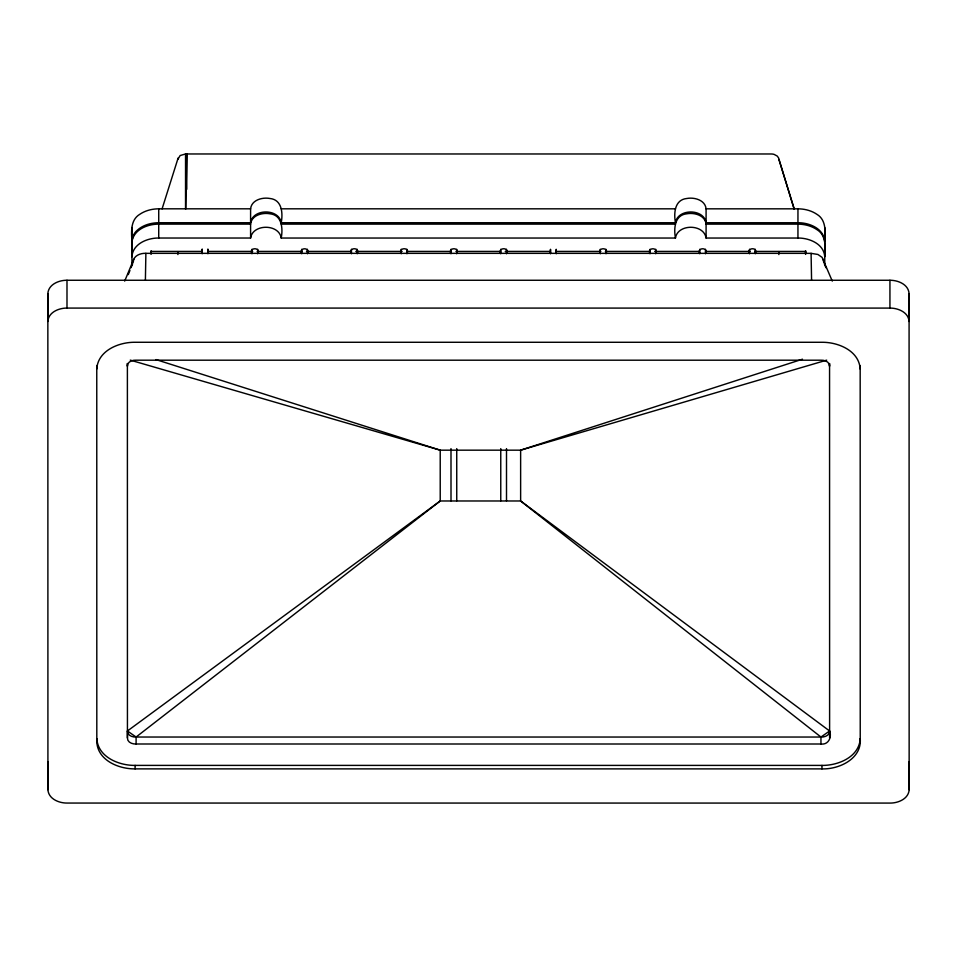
<?xml version="1.0" encoding="UTF-8"?>
<svg xmlns="http://www.w3.org/2000/svg" width="957" height="957" viewBox="0 0 957 957"><rect width="100%" height="100%" fill="white"/><g stroke="black" fill="none" stroke-linecap="round" stroke-linejoin="round"><path stroke-width="1.44" d="M47.85 293.632L47.85 321.456C48.388 312.245 58.927 307.963 66.99 308.082L889.938 308.094C898.001 307.987 908.528 312.269 909.078 321.48L909.078 293.643C908.54 284.432 898.001 280.162 889.938 280.269L66.99 280.257C58.927 280.138 48.388 284.42 47.85 293.632L47.922 789.681C48.46 798.892 58.999 803.174 67.062 803.055L890.01 803.079C898.073 803.186 908.612 798.904 909.15 789.692L909.15 761.868L908.983 763.614M47.922 789.681L47.922 761.856L48.089 763.602M66.99 308.082L66.99 280.257M96.813 742.118L96.824 738.637C97.901 757.059 118.967 765.624 135.104 765.397L821.967 765.409C838.093 765.636 859.159 757.071 860.235 738.66C862.006 758.757 839.181 769.452 821.955 768.89L135.104 768.878C118.967 769.105 97.901 760.54 96.813 742.118L96.765 365.538L96.765 369.019C97.841 350.597 118.907 342.044 135.033 342.271L821.896 342.283C838.021 342.056 859.099 350.621 860.176 369.031L860.176 365.562L860.235 742.13M127.389 363.457L127.389 366.244C127.185 361.806 132.341 359.916 136.038 360.191L820.903 360.203C824.599 359.928 829.755 361.818 829.552 366.256L829.552 363.481M127.437 737.943L127.437 730.981L440.22 500.978L520.632 500.978L829.611 730.992C832.076 737.428 828.224 745.084 820.95 744.008L136.097 743.996C132.401 744.271 127.245 742.381 127.437 737.943L127.389 363.768M131.946 241.463C131.336 232.073 130.308 219.907 139.794 214.296C145.332 210.528 152.079 208.865 158.73 208.817L250.602 208.817C251.5 199.977 262.374 197.046 269.874 198.482C282.028 199.642 283.057 213.184 281.214 222.73L675.463 222.742C677.64 208.387 703.909 208.387 706.087 222.742L797.947 222.742C809.239 222.586 823.989 228.579 824.743 241.475C825.353 232.084 826.381 219.919 816.895 214.308C811.357 210.54 804.61 208.877 797.959 208.829L706.087 208.829C705.177 199.989 694.315 197.058 686.815 198.494C674.661 199.654 673.632 213.196 675.463 222.742M135.104 768.878L135.104 765.397M136.097 743.996L136.097 737.034L440.22 500.978L440.22 450.173L155.943 359.581M281.214 222.73C279.037 208.387 252.768 208.375 250.59 222.73L158.73 222.73C151.122 222.79 143.263 224.943 137.473 230.051C129.47 236.558 132.389 247.911 131.934 256.763C132.688 243.868 147.438 237.874 158.73 238.03L158.73 224.117L250.59 224.117C251.5 215.277 262.374 212.346 269.862 213.782C282.016 214.942 283.057 228.496 281.214 238.042L675.463 238.042C677.64 223.687 703.909 223.699 706.087 238.042L797.947 238.042C809.239 237.886 823.989 243.879 824.743 256.775C825.353 247.385 826.381 235.219 816.895 229.62C811.357 225.84 804.598 224.189 797.947 224.129L706.087 224.129C705.177 215.289 694.303 212.358 686.815 213.794C674.661 214.954 673.632 228.508 675.463 238.042M158.73 222.73L158.73 208.817M185.538 208.901L185.55 153.969L771.186 153.981A8.23 6.244 0 0 1 774.105 154.388L777.251 156.075L778.579 157.941L794.166 209.224M186.771 189.295L186.782 153.921L185.778 208.901M202.178 253.629L202.178 249.275L202.178 253.509M207.92 253.629L207.92 249.275L207.92 253.509M158.73 238.03L250.59 238.03L250.59 224.117M250.59 222.73L250.602 208.817M251.93 253.629C248.473 247.241 261.034 247.073 257.684 253.509M257.672 253.629L257.684 249.275M301.694 253.629C298.512 247.277 310.511 247.121 307.448 253.509M307.436 253.629L307.436 249.275M351.458 253.629C347.822 247.157 360.633 247.121 357.2 253.509M357.2 253.629L357.2 249.275M401.21 253.641C397.681 247.277 410.457 247.002 406.964 253.509M406.952 253.641L406.952 249.275M450.974 253.641C447.505 247.241 460.078 247.085 456.716 253.509M456.716 253.641L456.716 249.287M500.726 253.641C497.197 247.277 509.985 247.002 506.48 253.509M506.468 253.641L506.48 249.287M550.49 253.641L550.49 249.287L550.502 253.509M556.232 253.641L556.232 249.287L556.244 253.509M600.254 253.641C596.785 247.241 609.358 247.085 605.996 253.509M605.996 253.641L605.996 249.287M650.006 253.641C646.645 247.193 658.942 247.181 655.76 253.509M655.748 253.641L655.76 249.287M699.77 253.641C696.313 247.241 708.874 247.085 705.524 253.509M705.512 253.641L705.512 249.287M706.087 238.042L706.087 224.129M706.087 222.742L706.087 208.829M749.534 253.641C745.993 247.289 758.781 247.014 755.276 253.509M755.276 253.641L755.276 249.287M797.947 238.042L797.947 224.129M797.947 222.742L797.959 208.829M820.95 744.008L820.962 737.046L520.632 500.978L520.632 450.173L802.48 359.198M821.955 768.89L821.967 765.409M889.938 308.094L889.938 280.269M145.392 280.138L145.883 253.342L811.093 253.354L817.924 254.466L822.099 257.385L832.279 281.107M133.274 262.158C133.131 255.782 140.512 253.007 145.883 253.342M177.894 159.317L180.131 155.536L185.55 153.969M250.59 238.03C252.768 223.687 279.037 223.687 281.214 238.042M132.174 240.398C134.937 228.95 148.048 224.105 158.73 224.117M162.08 208.901L178.158 157.929M128.274 274.611L129.937 270.46M131.049 267.697L132.724 263.534M124.685 281.095L133.741 259.299M820.962 737.046L829.611 730.992C829.803 735.431 824.659 737.333 820.962 737.046L136.097 737.034C132.401 737.321 127.245 735.419 127.437 730.981L136.097 737.034M826.692 360.143L520.632 450.173L440.22 450.173L130.26 360.119M281.214 208.817L675.463 208.829M281.214 224.117L675.463 224.129M151.074 251.416L201.879 251.416M207.86 251.416L252.696 251.416M257.17 251.416L302.005 251.416M306.491 251.416L351.315 251.416M355.801 251.416L402.131 251.416M406.605 251.416L451.441 251.416M455.927 251.416L500.75 251.416M505.236 251.416L550.072 251.416M556.053 251.416L600.876 251.416M605.362 251.416L650.198 251.416M654.672 251.416L699.507 251.416M705.488 251.416L750.312 251.428M754.798 251.428L805.603 251.428M824.264 263.546L825.927 267.709M778.842 159.329L794.107 208.518M823.247 259.311L823.702 262.17M811.093 253.354L811.572 280.15M749.534 249.287L749.534 253.509M699.77 249.287L699.782 253.509M650.018 249.287L650.018 253.509M600.254 249.287L600.254 253.509M500.738 249.287L500.738 253.509M450.974 249.275L450.974 253.509M401.222 249.275L401.222 253.509M351.458 249.275L351.458 253.509M301.694 249.275L301.706 253.509M251.942 249.275L251.942 253.509M909.078 293.643L909.15 789.692M829.563 363.78L829.611 737.955M824.755 227.563L824.755 265.304M805.615 250.925L805.603 254.406M805.555 250.758L805.555 253.749M778.854 251.583L778.854 254.562M506.504 448.606L506.504 500.858M500.762 448.606L500.762 500.858M456.74 448.606L456.752 500.858M450.998 448.606L451.01 500.858M177.906 251.583L177.906 254.55M151.086 250.746L151.074 254.395M131.946 227.539L131.946 265.292"/></g></svg>
